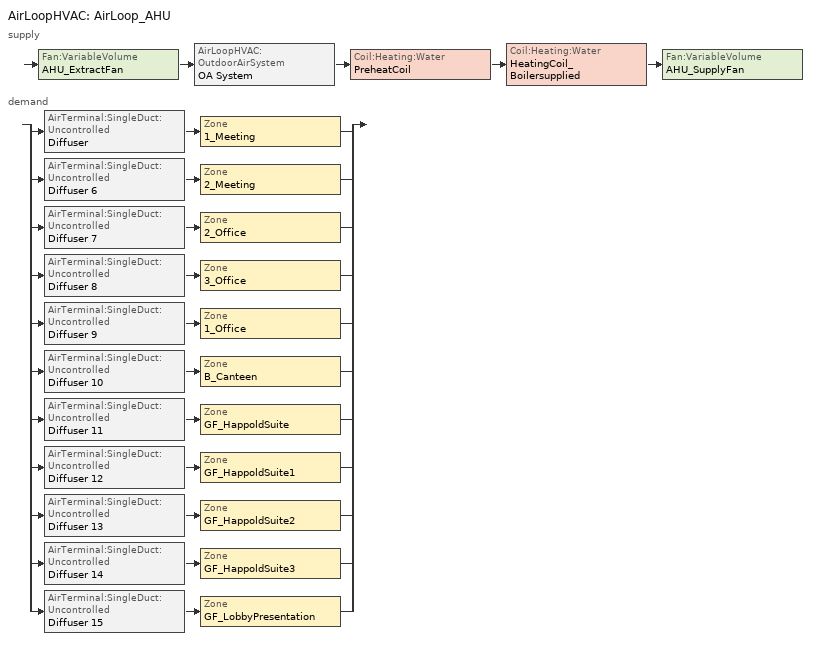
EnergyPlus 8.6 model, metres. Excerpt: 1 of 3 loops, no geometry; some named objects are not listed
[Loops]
AirLoopHVAC 'AirLoop_AHU'
 supply: Fan:VariableVolume 'AHU_ExtractFan' > AirLoopHVAC:OutdoorAirSystem 'OA System' > Coil:Heating:Water 'PreheatCoil' > Coil:Heating:Water 'HeatingCoil_Boilersupplied' > Fan:VariableVolume 'AHU_SupplyFan'
 demand: split
  | AirTerminal:SingleDuct:Uncontrolled 'Diffuser' > Zone '1_Meeting'
  | AirTerminal:SingleDuct:Uncontrolled 'Diffuser 6' > Zone '2_Meeting'
  | AirTerminal:SingleDuct:Uncontrolled 'Diffuser 7' > Zone '2_Office'
  | AirTerminal:SingleDuct:Uncontrolled 'Diffuser 8' > Zone '3_Office'
  | AirTerminal:SingleDuct:Uncontrolled 'Diffuser 9' > Zone '1_Office'
  | AirTerminal:SingleDuct:Uncontrolled 'Diffuser 10' > Zone 'B_Canteen'
  | AirTerminal:SingleDuct:Uncontrolled 'Diffuser 11' > Zone 'GF_HappoldSuite'
  | AirTerminal:SingleDuct:Uncontrolled 'Diffuser 12' > Zone 'GF_HappoldSuite1'
  | AirTerminal:SingleDuct:Uncontrolled 'Diffuser 13' > Zone 'GF_HappoldSuite2'
  | AirTerminal:SingleDuct:Uncontrolled 'Diffuser 14' > Zone 'GF_HappoldSuite3'
  | AirTerminal:SingleDuct:Uncontrolled 'Diffuser 15' > Zone 'GF_LobbyPresentation'
[ZoneControl:Thermostat] Control Object Type 1=ThermostatSetpoint:DualSetpoint
Name | Zone or ZoneList | Control Type Schedule | Control Name 1
1_Meeting Thermostat | 1_Meeting | 1_Meeting Thermostat Schedule | Thermostat Setpoint Dual Setpoint 3
1_Office Thermostat | 1_Office | 1_Office Thermostat Schedule | Thermostat Setpoint Dual Setpoint 2
2_Meeting Thermostat | 2_Meeting | 2_Meeting Thermostat Schedule | Thermostat Setpoint Dual Setpoint 7
2_Office Thermostat | 2_Office | 2_Office Thermostat Schedule | Thermostat Setpoint Dual Setpoint 8
3_Office Thermostat | 3_Office | 3_Office Thermostat Schedule | Thermostat Setpoint Dual Setpoint 11
B_Canteen Thermostat | B_Canteen | B_Canteen Thermostat Schedule | Thermostat Setpoint Dual Setpoint 14
GF_HappoldSuite Thermostat | GF_HappoldSuite | GF_HappoldSuite Thermostat Schedule | Thermostat Setpoint Dual Setpoint 26
GF_HappoldSuite1 Thermostat | GF_HappoldSuite1 | GF_HappoldSuite1 Thermostat Schedule | Thermostat Setpoint Dual Setpoint 27
GF_HappoldSuite2 Thermostat | GF_HappoldSuite2 | GF_HappoldSuite2 Thermostat Schedule | Thermostat Setpoint Dual Setpoint 28
GF_HappoldSuite3 Thermostat | GF_HappoldSuite3 | GF_HappoldSuite3 Thermostat Schedule | Thermostat Setpoint Dual Setpoint 29
GF_LobbyPresentation Thermostat | GF_LobbyPresentation | GF_LobbyPresentation Thermostat Schedule | Thermostat Setpoint Dual Setpoint 30
[ThermostatSetpoint:DualSetpoint]
Name | Heating Setpoint Temperature Schedule | Cooling Setpoint Temperature Schedule
Thermostat Setpoint Dual Setpoint 3; Thermostat Setpoint Dual Setpoint 2; Thermostat Setpoint Dual Setpoint 7; Thermostat Setpoint Dual Setpoint 11; Thermostat Setpoint Dual Setpoint 26; Thermostat Setpoint Dual Setpoint 27; Thermostat Setpoint Dual Setpoint 28; Thermostat Setpoint Dual Setpoint 29; Thermostat Setpoint Dual Setpoint 30 | Office_Heating | Office_Cooling
Thermostat Setpoint Dual Setpoint 8 | Office_Heating | Toilets_Cooling
Thermostat Setpoint Dual Setpoint 14 | Canteen_Heating | Canteen_Cooling
[Zone equipment]
1_Meeting: Diffuser, Rads20
1_Office: Diffuser 9, Rads19, VRF Zone Terminal 7, VRF Zone Terminal 8, VRF Zone Terminal 6, VRF Zone Terminal 5, VRF Zone Terminal 9
2_Meeting: Diffuser 6, Rads18
2_Office: Diffuser 7, Rads17
3_Office: Diffuser 8, Rads16, VRF Zone Terminal, VRF Zone Terminal 13, VRF Zone Terminal 14, VRF Zone Terminal 15, VRF Zone Terminal 16, VRF Zone Terminal 17, VRF Zone Terminal 18
B_Canteen: Diffuser 10, Rads111
GF_HappoldSuite: Diffuser 11, Rads9, VRF Zone Terminal 4
GF_HappoldSuite1: Diffuser 12, Rads10, VRF Zone Terminal 10
GF_HappoldSuite2: Diffuser 13, Rads11, VRF Zone Terminal 11
GF_HappoldSuite3: Diffuser 14, Rads12, VRF Zone Terminal 12
GF_LobbyPresentation: Diffuser 15, Rads13
[Sizing:Zone] Zone Cooling Design Supply Air Temperature Input Method=SupplyAirTemperature; Zone Cooling Design Supply Air Temperature {C}=14; Zone Cooling Design Supply Air Temperature Difference {deltaC}=11.11; Zone Heating Design Supply Air Temperature Input Method=SupplyAirTemperature; Zone Heating Design Supply Air Temperature {C}=40; Zone Heating Design Supply Air Temperature Difference {deltaC}=11.11; Zone Cooling Design Supply Air Humidity Ratio {kgWater/kgDryAir}=0.0085; Zone Heating Design Supply Air Humidity Ratio {kgWater/kgDryAir}=0.008; Cooling Design Air Flow Method=DesignDay; Cooling Design Air Flow Rate {m3/s}=0; Cooling Minimum Air Flow {m3/s}=0; Cooling Minimum Air Flow Fraction=0; Heating Design Air Flow Method=DesignDay; Heating Design Air Flow Rate {m3/s}=0; Heating Maximum Air Flow per Zone Floor Area {m3/s-m2}=0.002032; Heating Maximum Air Flow {m3/s}=0.141576; Heating Maximum Air Flow Fraction=0.3; Account for Dedicated Outdoor Air System=No
Name | Design Specification Outdoor Air Object | Cooling Minimum Air Flow per Zone Floor Area {m3/s-m2} | Design Specification Zone Air Distribution Object
1_Meeting | Meeting_DesignOutdoorAir | 0 | 1_Meeting Design Spec Zone Air Dist
1_Office | Office_DesignOutdoorAir | 0.000762 | 1_Office Design Spec Zone Air Dist
2_Meeting | Meeting_DesignOutdoorAir | 0.000762 | 2_Meeting Design Spec Zone Air Dist
2_Office | Office_DesignOutdoorAir | 0.000762 | 2_Office Design Spec Zone Air Dist
3_Office | Office_DesignOutdoorAir | 0.000762 | 3_Office Design Spec Zone Air Dist
B_Canteen | Design Specification Outdoor Air 1 | 0.000762 | B_Canteen Design Spec Zone Air Dist
GF_HappoldSuite | Meeting_DesignOutdoorAir | 0.000762 | GF_HappoldSuite Design Spec Zone Air Dist
GF_HappoldSuite1 | Meeting_DesignOutdoorAir | 0.000762 | GF_HappoldSuite1 Design Spec Zone Air Dist
GF_HappoldSuite2 | Meeting_DesignOutdoorAir | 0.000762 | GF_HappoldSuite2 Design Spec Zone Air Dist
GF_HappoldSuite3 | Meeting_DesignOutdoorAir | 0.000762 | GF_HappoldSuite3 Design Spec Zone Air Dist
GF_LobbyPresentation | Reception_DesignOutdoorAir | 0.000762 | GF_LobbyPresentation Design Spec Zone Air Dist
[DesignSpecification:ZoneAirDistribution] Zone Air Distribution Effectiveness in Cooling Mode=1; Zone Air Distribution Effectiveness in Heating Mode=1
1_Meeting Design Spec Zone Air Dist; 1_Office Design Spec Zone Air Dist; 2_Meeting Design Spec Zone Air Dist; 2_Office Design Spec Zone Air Dist; 3_Office Design Spec Zone Air Dist; B_Canteen Design Spec Zone Air Dist; GF_HappoldSuite Design Spec Zone Air Dist; GF_HappoldSuite1 Design Spec Zone Air Dist; GF_HappoldSuite2 Design Spec Zone Air Dist; GF_HappoldSuite3 Design Spec Zone Air Dist; GF_LobbyPresentation Design Spec Zone Air Dist
[DesignSpecification:OutdoorAir] Outdoor Air Method=Sum; Outdoor Air Flow per Person {m3/s-person}=0; Outdoor Air Flow per Zone Floor Area {m3/s-m2}=0; Outdoor Air Flow per Zone {m3/s}=0.01; Outdoor Air Flow Air Changes per Hour {1/hr}=0
Meeting_DesignOutdoorAir; Office_DesignOutdoorAir; Design Specification Outdoor Air 1; Reception_DesignOutdoorAir
[AirTerminal:SingleDuct:Uncontrolled] Availability Schedule=Always On Discrete 1
Name | Maximum Air Flow Rate {m3/s}
Diffuser; Diffuser 6 | 0.15
Diffuser 9; Diffuser 7; Diffuser 8 | 0.41
Diffuser 10 | 0.462
Diffuser 11; Diffuser 12; Diffuser 13; Diffuser 14 | 0.1
Diffuser 15 | 0.176
[Controller:MechanicalVentilation]
Controller Mechanical Ventilation 1: Availability Schedule=Always On Discrete 1; Demand Controlled Ventilation=No; System Outdoor Air Method=ZoneSum; Zone Name 1=1_Meeting; Design Specification Outdoor Air Object Name 1=Meeting_DesignOutdoorAir; Design Specification Zone Air Distribution Object Name 1=1_Meeting Design Spec Zone Air Dist; Zone Name 2=1_Office; Design Specification Outdoor Air Object Name 2=Office_DesignOutdoorAir; Design Specification Zone Air Distribution Object Name 2=1_Office Design Spec Zone Air Dist; Zone Name 3=2_Meeting; Design Specification Outdoor Air Object Name 3=Meeting_DesignOutdoorAir; Design Specification Zone Air Distribution Object Name 3=2_Meeting Design Spec Zone Air Dist; Zone Name 4=2_Office; Design Specification Outdoor Air Object Name 4=Office_DesignOutdoorAir; Design Specification Zone Air Distribution Object Name 4=2_Office Design Spec Zone Air Dist; Zone Name 5=3_Office; Design Specification Outdoor Air Object Name 5=Office_DesignOutdoorAir; Design Specification Zone Air Distribution Object Name 5=3_Office Design Spec Zone Air Dist; Zone Name 6=B_Canteen; Design Specification Outdoor Air Object Name 6=Design Specification Outdoor Air 1; Design Specification Zone Air Distribution Object Name 6=B_Canteen Design Spec Zone Air Dist; Zone Name 7=GF_HappoldSuite; Design Specification Outdoor Air Object Name 7=Meeting_DesignOutdoorAir; Design Specification Zone Air Distribution Object Name 7=GF_HappoldSuite Design Spec Zone Air Dist; Zone Name 8=GF_HappoldSuite1; Design Specification Outdoor Air Object Name 8=Meeting_DesignOutdoorAir; Design Specification Zone Air Distribution Object Name 8=GF_HappoldSuite1 Design Spec Zone Air Dist; Zone Name 9=GF_HappoldSuite2; Design Specification Outdoor Air Object Name 9=Meeting_DesignOutdoorAir; Design Specification Zone Air Distribution Object Name 9=GF_HappoldSuite2 Design Spec Zone Air Dist; Zone Name 10=GF_HappoldSuite3; Design Specification Outdoor Air Object Name 10=Meeting_DesignOutdoorAir; Design Specification Zone Air Distribution Object Name 10=GF_HappoldSuite3 Design Spec Zone Air Dist; Zone Name 11=GF_LobbyPresentation; Design Specification Outdoor Air Object Name 11=Reception_DesignOutdoorAir; Design Specification Zone Air Distribution Object Name 11=GF_LobbyPresentation Design Spec Zone Air Dist
[ZoneHVAC:TerminalUnit:VariableRefrigerantFlow] Terminal Unit Availability Schedule=Always On Discrete; Cooling Supply Air Flow Rate {m3/s}=Autosize; No Cooling Supply Air Flow Rate {m3/s}=Autosize; Heating Supply Air Flow Rate {m3/s}=Autosize; Cooling Outdoor Air Flow Rate {m3/s}=0; Heating Outdoor Air Flow Rate {m3/s}=0; Supply Air Fan Placement=DrawThrough; Zone Terminal Unit On Parasitic Electric Energy Use {W}=30; Zone Terminal Unit Off Parasitic Electric Energy Use {W}=20; Rated Total Heating Capacity Sizing Ratio {W/W}=1
Name | No Heating Supply Air Flow Rate {m3/s} | No Load Outdoor Air Flow Rate {m3/s} | Supply Air Fan Operating Mode Schedule | Supply Air Fan Object | Outside Air Mixer Object | Cooling Coil Object | Heating Coil Object
VRF Zone Terminal 7 | Autosize | 0 | Off_Continuously | VRF Zone Terminal Fan 7 | VRF Zone Terminal 7 OA Mixer | VRF Zone Terminal Cooling Coil 7 | VRF Zone Terminal Heating Coil 7
VRF Zone Terminal 8 | Autosize | 0 | Off_Continuously | VRF Zone Terminal Fan 8 | VRF Zone Terminal 8 OA Mixer | VRF Zone Terminal Cooling Coil 8 | VRF Zone Terminal Heating Coil 8
VRF Zone Terminal 6 | Autosize | 0 | Off_Continuously | VRF Zone Terminal Fan 6 | VRF Zone Terminal 6 OA Mixer | VRF Zone Terminal Cooling Coil 6 | VRF Zone Terminal Heating Coil 6
VRF Zone Terminal 5 | Autosize | 0 | Off_Continuously | VRF Zone Terminal Fan 5 | VRF Zone Terminal 5 OA Mixer | VRF Zone Terminal Cooling Coil 5 | VRF Zone Terminal Heating Coil 5
VRF Zone Terminal 9 | Autosize | 0 | Off_Continuously | VRF Zone Terminal Fan 9 | VRF Zone Terminal 9 OA Mixer | VRF Zone Terminal Cooling Coil 9 | VRF Zone Terminal Heating Coil 9
VRF Zone Terminal | Autosize | 0 | Off_Continuously | VRF Zone Terminal Fan | VRF Zone Terminal OA Mixer | VRF Zone Terminal Cooling Coil | VRF Zone Terminal Heating Coil
VRF Zone Terminal 13 | Autosize | 0 | Off_Continuously | VRF Zone Terminal Fan 13 | VRF Zone Terminal 13 OA Mixer | VRF Zone Terminal Cooling Coil 13 | VRF Zone Terminal Heating Coil 13
VRF Zone Terminal 14 | Autosize | 0 | Off_Continuously | VRF Zone Terminal Fan 14 | VRF Zone Terminal 14 OA Mixer | VRF Zone Terminal Cooling Coil 14 | VRF Zone Terminal Heating Coil 14
VRF Zone Terminal 15 | Autosize | 0 | Off_Continuously | VRF Zone Terminal Fan 15 | VRF Zone Terminal 15 OA Mixer | VRF Zone Terminal Cooling Coil 15 | VRF Zone Terminal Heating Coil 15
VRF Zone Terminal 16 | Autosize | 0 | Off_Continuously | VRF Zone Terminal Fan 16 | VRF Zone Terminal 16 OA Mixer | VRF Zone Terminal Cooling Coil 16 | VRF Zone Terminal Heating Coil 16
VRF Zone Terminal 17 | Autosize | 0 | Off_Continuously | VRF Zone Terminal Fan 17 | VRF Zone Terminal 17 OA Mixer | VRF Zone Terminal Cooling Coil 17 | VRF Zone Terminal Heating Coil 17
VRF Zone Terminal 18 | Autosize | 0 | Always On Discrete 76 | VRF Zone Terminal Fan 18 | VRF Zone Terminal 18 OA Mixer | VRF Zone Terminal Cooling Coil 18 | VRF Zone Terminal Heating Coil 18
VRF Zone Terminal 4 | Autosize | 0 | Off_Continuously | VRF Zone Terminal Fan 4 | VRF Zone Terminal 4 OA Mixer | VRF Zone Terminal Cooling Coil 4 | VRF Zone Terminal Heating Coil 4
VRF Zone Terminal 10 | Autosize | 0 | Off_Continuously | VRF Zone Terminal Fan 10 | VRF Zone Terminal 10 OA Mixer | VRF Zone Terminal Cooling Coil 10 | VRF Zone Terminal Heating Coil 10
VRF Zone Terminal 11 | 0 | Autosize | Off_Continuously | VRF Zone Terminal Fan 11 | VRF Zone Terminal 11 OA Mixer | VRF Zone Terminal Cooling Coil 11 | VRF Zone Terminal Heating Coil 11
VRF Zone Terminal 12 | 0 | Autosize | Off_Continuously | VRF Zone Terminal Fan 12 | VRF Zone Terminal 12 OA Mixer | VRF Zone Terminal Cooling Coil 12 | VRF Zone Terminal Heating Coil 12
[Fan:OnOff] Fan Total Efficiency=0.6; Pressure Rise {Pa}=300; Maximum Flow Rate {m3/s}=Autosize; Motor Efficiency=0.8; Motor In Airstream Fraction=1
Name | Availability Schedule | Fan Power Ratio Function of Speed Ratio Curve | Fan Efficiency Ratio Function of Speed Ratio Curve
VRF Zone Terminal Fan 7 | Always On Discrete 69 | Fan On Off Power Curve 14 | Fan On Off Efficiency Curve 13
VRF Zone Terminal Fan 8 | Always On Discrete 69 | Fan On Off Power Curve 15 | Fan On Off Efficiency Curve 14
VRF Zone Terminal Fan 6 | Always On Discrete 69 | Fan On Off Power Curve 13 | Fan On Off Efficiency Curve 12
VRF Zone Terminal Fan 5 | Always On Discrete 65 | Fan On Off Power Curve 12 | Fan On Off Efficiency Curve 11
VRF Zone Terminal Fan 9 | Always On Discrete 69 | Fan On Off Power Curve 16 | Fan On Off Efficiency Curve 15
VRF Zone Terminal Fan | Always On Discrete 73 | Fan On Off Power Curve 2 | Fan On Off Efficiency Curve 6
VRF Zone Terminal Fan 13 | Always On Discrete 77 | Fan On Off Power Curve 20 | Fan On Off Efficiency Curve 19
VRF Zone Terminal Fan 14 | Always On Discrete 77 | Fan On Off Power Curve 21 | Fan On Off Efficiency Curve 20
VRF Zone Terminal Fan 15 | Always On Discrete 77 | Fan On Off Power Curve 22 | Fan On Off Efficiency Curve 21
VRF Zone Terminal Fan 16 | Always On Discrete 77 | Fan On Off Power Curve 23 | Fan On Off Efficiency Curve 22
VRF Zone Terminal Fan 17 | Always On Discrete 77 | Fan On Off Power Curve 24 | Fan On Off Efficiency Curve 23
VRF Zone Terminal Fan 18 | Always On Discrete 77 | Fan On Off Power Curve 25 | Fan On Off Efficiency Curve 24
VRF Zone Terminal Fan 4 | Always On Discrete 61 | Fan On Off Power Curve 11 | Fan On Off Efficiency Curve 10
VRF Zone Terminal Fan 10 | Always On Discrete 61 | Fan On Off Power Curve 17 | Fan On Off Efficiency Curve 16
VRF Zone Terminal Fan 11 | Always On Discrete 61 | Fan On Off Power Curve 18 | Fan On Off Efficiency Curve 17
VRF Zone Terminal Fan 12 | Always On Discrete 61 | Fan On Off Power Curve 19 | Fan On Off Efficiency Curve 18
[Coil:Cooling:DX:VariableRefrigerantFlow] Gross Rated Total Cooling Capacity {W}=Autosize; Gross Rated Sensible Heat Ratio=Autosize; Rated Air Flow Rate {m3/s}=Autosize
Name | Availability Schedule | Cooling Capacity Ratio Modifier Function of Temperature Curve | Cooling Capacity Modifier Curve Function of Flow Fraction
VRF Zone Terminal Cooling Coil 7 | Always On Discrete 70 | VRFTUCoolCapFT 7 | VRFACCoolCapFFF 7
VRF Zone Terminal Cooling Coil 8 | Always On Discrete 70 | VRFTUCoolCapFT 8 | VRFACCoolCapFFF 8
VRF Zone Terminal Cooling Coil 6 | Always On Discrete 70 | VRFTUCoolCapFT 6 | VRFACCoolCapFFF 6
VRF Zone Terminal Cooling Coil 5 | Always On Discrete 66 | VRFTUCoolCapFT 5 | VRFACCoolCapFFF 5
VRF Zone Terminal Cooling Coil 9 | Always On Discrete 70 | VRFTUCoolCapFT 9 | VRFACCoolCapFFF 9
VRF Zone Terminal Cooling Coil | Always On Discrete 74 | VRFTUCoolCapFT | VRFACCoolCapFFF
VRF Zone Terminal Cooling Coil 13 | Always On Discrete 78 | VRFTUCoolCapFT 13 | VRFACCoolCapFFF 13
VRF Zone Terminal Cooling Coil 14 | Always On Discrete 78 | VRFTUCoolCapFT 14 | VRFACCoolCapFFF 14
VRF Zone Terminal Cooling Coil 15 | Always On Discrete 78 | VRFTUCoolCapFT 15 | VRFACCoolCapFFF 15
VRF Zone Terminal Cooling Coil 16 | Always On Discrete 78 | VRFTUCoolCapFT 16 | VRFACCoolCapFFF 16
VRF Zone Terminal Cooling Coil 17 | Always On Discrete 78 | VRFTUCoolCapFT 17 | VRFACCoolCapFFF 17
VRF Zone Terminal Cooling Coil 18 | Always On Discrete 78 | VRFTUCoolCapFT 18 | VRFACCoolCapFFF 18
VRF Zone Terminal Cooling Coil 4 | Always On Discrete 62 | VRFTUCoolCapFT 4 | VRFACCoolCapFFF 4
VRF Zone Terminal Cooling Coil 10 | Always On Discrete 62 | VRFTUCoolCapFT 10 | VRFACCoolCapFFF 10
VRF Zone Terminal Cooling Coil 11 | Always On Discrete 62 | VRFTUCoolCapFT 11 | VRFACCoolCapFFF 11
VRF Zone Terminal Cooling Coil 12 | Always On Discrete 62 | VRFTUCoolCapFT 12 | VRFACCoolCapFFF 12
[Coil:Heating:DX:VariableRefrigerantFlow] Gross Rated Heating Capacity {W}=Autosize; Rated Air Flow Rate {m3/s}=Autosize
Name | Availability Schedule | Heating Capacity Ratio Modifier Function of Temperature Curve | Heating Capacity Modifier Function of Flow Fraction Curve
VRF Zone Terminal Heating Coil 7 | Off_Continuously | Coil Heating DX Variable Refrigerant Flow 1 VRFTUHeatCAPFT 7 | Coil Heating DX Variable Refrigerant Flow 1 VRFACCoolCapFFF 7
VRF Zone Terminal Heating Coil 8 | Always On Discrete 71 | Coil Heating DX Variable Refrigerant Flow 1 VRFTUHeatCAPFT 8 | Coil Heating DX Variable Refrigerant Flow 1 VRFACCoolCapFFF 8
VRF Zone Terminal Heating Coil 6 | Off_Continuously | Coil Heating DX Variable Refrigerant Flow 1 VRFTUHeatCAPFT 6 | Coil Heating DX Variable Refrigerant Flow 1 VRFACCoolCapFFF 6
VRF Zone Terminal Heating Coil 5 | Off_Continuously | Coil Heating DX Variable Refrigerant Flow 1 VRFTUHeatCAPFT 5 | Coil Heating DX Variable Refrigerant Flow 1 VRFACCoolCapFFF 5
VRF Zone Terminal Heating Coil 9 | Off_Continuously | Coil Heating DX Variable Refrigerant Flow 1 VRFTUHeatCAPFT 9 | Coil Heating DX Variable Refrigerant Flow 1 VRFACCoolCapFFF 9
VRF Zone Terminal Heating Coil | Off_Continuously | Coil Heating DX Variable Refrigerant Flow 1 VRFTUHeatCAPFT | Coil Heating DX Variable Refrigerant Flow 1 VRFACCoolCapFFF
VRF Zone Terminal Heating Coil 13 | Off_Continuously | Coil Heating DX Variable Refrigerant Flow 1 VRFTUHeatCAPFT 13 | Coil Heating DX Variable Refrigerant Flow 1 VRFACCoolCapFFF 13
VRF Zone Terminal Heating Coil 14 | Off_Continuously | Coil Heating DX Variable Refrigerant Flow 1 VRFTUHeatCAPFT 14 | Coil Heating DX Variable Refrigerant Flow 1 VRFACCoolCapFFF 14
VRF Zone Terminal Heating Coil 15 | Off_Continuously | Coil Heating DX Variable Refrigerant Flow 1 VRFTUHeatCAPFT 15 | Coil Heating DX Variable Refrigerant Flow 1 VRFACCoolCapFFF 15
VRF Zone Terminal Heating Coil 16 | Always On Discrete 79 | Coil Heating DX Variable Refrigerant Flow 1 VRFTUHeatCAPFT 16 | Coil Heating DX Variable Refrigerant Flow 1 VRFACCoolCapFFF 16
VRF Zone Terminal Heating Coil 17 | Off_Continuously | Coil Heating DX Variable Refrigerant Flow 1 VRFTUHeatCAPFT 17 | Coil Heating DX Variable Refrigerant Flow 1 VRFACCoolCapFFF 17
VRF Zone Terminal Heating Coil 18 | Off_Continuously | Coil Heating DX Variable Refrigerant Flow 1 VRFTUHeatCAPFT 18 | Coil Heating DX Variable Refrigerant Flow 1 VRFACCoolCapFFF 18
VRF Zone Terminal Heating Coil 4 | Off_Continuously | Coil Heating DX Variable Refrigerant Flow 1 VRFTUHeatCAPFT 4 | Coil Heating DX Variable Refrigerant Flow 1 VRFACCoolCapFFF 4
VRF Zone Terminal Heating Coil 10 | Off_Continuously | Coil Heating DX Variable Refrigerant Flow 1 VRFTUHeatCAPFT 10 | Coil Heating DX Variable Refrigerant Flow 1 VRFACCoolCapFFF 10
VRF Zone Terminal Heating Coil 11 | Off_Continuously | Coil Heating DX Variable Refrigerant Flow 1 VRFTUHeatCAPFT 11 | Coil Heating DX Variable Refrigerant Flow 1 VRFACCoolCapFFF 11
VRF Zone Terminal Heating Coil 12 | Off_Continuously | Coil Heating DX Variable Refrigerant Flow 1 VRFTUHeatCAPFT 12 | Coil Heating DX Variable Refrigerant Flow 1 VRFACCoolCapFFF 12
[AirLoopHVAC]
AirLoop_AHU: Design Supply Air Flow Rate {m3/s}=AutoSize
[Sizing:System]
AirLoop_AHU: Type of Load to Size On=Sensible; Design Outdoor Air Flow Rate {m3/s}=Autosize; Central Heating Maximum System Air Flow Ratio=0.3; Preheat Design Temperature {C}=7; Preheat Design Humidity Ratio {kgWater/kgDryAir}=0.008; Precool Design Temperature {C}=12.8; Precool Design Humidity Ratio {kgWater/kgDryAir}=0.008; Central Cooling Design Supply Air Temperature {C}=12.8; Central Heating Design Supply Air Temperature {C}=16.7; Type of Zone Sum to Use=NonCoincident; 100% Outdoor Air in Cooling=Yes; 100% Outdoor Air in Heating=Yes; Central Cooling Design Supply Air Humidity Ratio {kgWater/kgDryAir}=0.0085; Central Heating Design Supply Air Humidity Ratio {kgWater/kgDryAir}=0.008; Cooling Supply Air Flow Rate Method=DesignDay; Cooling Supply Air Flow Rate {m3/s}=0; Cooling Supply Air Flow Rate Per Floor Area {m3/s-m2}=0.00996765; Cooling Fraction of Autosized Cooling Supply Air Flow Rate=1; Cooling Supply Air Flow Rate Per Unit Cooling Capacity {m3/s-W}=3.94755e-05; Heating Supply Air Flow Rate Method=DesignDay; Heating Supply Air Flow Rate {m3/s}=0; Heating Supply Air Flow Rate Per Floor Area {m3/s-m2}=0.00996765; Heating Fraction of Autosized Heating Supply Air Flow Rate=1; Heating Fraction of Autosized Cooling Supply Air Flow Rate=1; Heating Supply Air Flow Rate Per Unit Heating Capacity {m3/s-W}=3.15882e-05; System Outdoor Air Method=ZoneSum; Zone Maximum Outdoor Air Fraction=1; Cooling Design Capacity Method=CoolingDesignCapacity; Cooling Design Capacity {W}=Autosize; Cooling Design Capacity Per Floor Area {W/m2}=234.7; Fraction of Autosized Cooling Design Capacity=1; Heating Design Capacity Method=HeatingDesignCapacity; Heating Design Capacity {W}=Autosize; Heating Design Capacity Per Floor Area {W/m2}=157; Fraction of Autosized Heating Design Capacity=1; Central Cooling Capacity Control Method=OnOff
[Controller:WaterCoil] Control Variable=Temperature; Action=Normal; Actuator Variable=Flow; Controller Convergence Tolerance {deltaC}=Autosize; Maximum Actuated Flow {m3/s}=Autosize; Minimum Actuated Flow {m3/s}=0
Controller Water Coil 1; Controller Water Coil 2
[Fan:VariableVolume] Availability Schedule=AHU_SupplyAirSched; Fan Total Efficiency=0.6045; Pressure Rise {Pa}=1017.592; Fan Power Minimum Flow Rate Input Method=FixedFlowRate; Fan Power Minimum Flow Fraction=0; Fan Power Minimum Air Flow Rate {m3/s}=0; Motor Efficiency=0.93; Motor In Airstream Fraction=1; Fan Power Coefficient 1=0.0407599; Fan Power Coefficient 2=0.088045; Fan Power Coefficient 3=-0.0729261; Fan Power Coefficient 4=0.94374; Fan Power Coefficient 5=0
Name | Maximum Flow Rate {m3/s}
AHU_ExtractFan | AutoSize
AHU_SupplyFan | 3.174
[SetpointManager:MixedAir] Control Variable=Temperature
Node 162 OS Default SPM; Node 6 OS Default SPM; Node 101 OS Default SPM; Node 71 OS Default SPM
[Controller:OutdoorAir]
Outdoor Air Controller: Minimum Outdoor Air Flow Rate {m3/s}=Autosize; Maximum Outdoor Air Flow Rate {m3/s}=Autosize; Economizer Control Type=NoEconomizer; Economizer Control Action Type=ModulateFlow; Economizer Maximum Limit Dry-Bulb Temperature {C}=28; Economizer Maximum Limit Enthalpy {J/kg}=64000; Economizer Minimum Limit Dry-Bulb Temperature {C}=-100; Lockout Type=NoLockout; Minimum Limit Type=FixedMinimum; Mechanical Ventilation Controller=Controller Mechanical Ventilation 1; High Humidity Control=No; Control High Indoor Humidity Based on Outdoor Humidity Ratio=Yes; Heat Recovery Bypass Control Type=BypassWhenOAFlowGreaterThanMinimum
[Coil:Heating:Water] Availability Schedule=Always On Discrete 1; U-Factor Times Area Value {W/K}=Autosize; Performance Input Method=UFactorTimesAreaAndDesignWaterFlowRate; Rated Inlet Water Temperature {C}=82; Rated Inlet Air Temperature {C}=16.6; Rated Outlet Water Temperature {C}=71; Rated Outlet Air Temperature {C}=32.2; Rated Ratio for Air and Water Convection=0.5
Name | Maximum Water Flow Rate {m3/s} | Rated Capacity {W}
PreheatCoil | 0.001003 | 46080
HeatingCoil_Boilersupplied | 0.001447 | 66480
[SetpointManager:Scheduled]
Scheduled Deck Temp: Control Variable=Temperature; Schedule=AHU_supplytemp
[AirConditioner:VariableRefrigerantFlow] Availability Schedule=AHU_SupplyAirSched; Gross Rated Total Cooling Capacity {W}=Autosize; Gross Rated Cooling COP {W/W}=2.37; Minimum Outdoor Temperature in Cooling Mode {C}=-5; Maximum Outdoor Temperature in Cooling Mode {C}=43; Gross Rated Heating Capacity {W}=Autosize; Rated Heating Capacity Sizing Ratio {W/W}=1; Gross Rated Heating COP {W/W}=2.86; Minimum Outdoor Temperature in Heating Mode {C}=-20; Maximum Outdoor Temperature in Heating Mode {C}=30; Heating Performance Curve Outdoor Temperature Type=WetBulbTemperature; Minimum Heat Pump Part-Load Ratio=0.25; Master Thermostat Priority Control Type=LoadPriority; Heat Pump Waste Heat Recovery=No; Equivalent Piping Length used for Piping Correction Factor in Cooling Mode {m}=30; Vertical Height used for Piping Correction Factor {m}=10; Piping Correction Factor for Height in Cooling Mode Coefficient {1/m}=-0.000386; Equivalent Piping Length used for Piping Correction Factor in Heating Mode {m}=30; Piping Correction Factor for Height in Heating Mode Coefficient {1/m}=0; Crankcase Heater Power per Compressor {W}=15; Number of Compressors=3; Ratio of Compressor Size to Total Compressor Capacity {W/W}=0.33; Maximum Outdoor Dry-Bulb Temperature for Crankcase Heater {C}=7; Defrost Strategy=Resistive; Defrost Control=Timed; Defrost Time Period Fraction=0.058333; Resistive Defrost Heater Capacity {W}=1e-007; Maximum Outdoor Dry-bulb Temperature for Defrost Operation {C}=7; Condenser Type=AirCooled; Water Condenser Volume Flow Rate {m3/s}=Autosize; Evaporative Condenser Effectiveness=0.9; Evaporative Condenser Air Flow Rate {m3/s}=Autosize; Evaporative Condenser Pump Rated Power Consumption {W}=Autosize; Basin Heater Capacity {W/K}=0; Basin Heater Setpoint Temperature {C}=2; Fuel Type=Electricity; Minimum Outdoor Temperature in Heat Recovery Mode {C}=0; Maximum Outdoor Temperature in Heat Recovery Mode {C}=20; Initial Heat Recovery Cooling Capacity Fraction {W/W}=0.5; Heat Recovery Cooling Capacity Time Constant {hr}=0.083; Initial Heat Recovery Cooling Energy Fraction {W/W}=1; Heat Recovery Cooling Energy Time Constant {hr}=0; Initial Heat Recovery Heating Capacity Fraction {W/W}=0.5; Heat Recovery Heating Capacity Time Constant {hr}=0.083; Initial Heat Recovery Heating Energy Fraction {W/W}=0.5; Heat Recovery Heating Energy Time Constant {hr}=0
Name | Heat Pump | Cooling Capacity Ratio Modifier Function of Low Temperature Curve | Cooling Capacity Ratio Boundary Curve | Cooling Capacity Ratio Modifier Function of High Temperature Curve | Cooling Energy Input Ratio Modifier Function of Low Temperature Curve | Cooling Energy Input Ratio Boundary Curve | Cooling Energy Input Ratio Modifier Function of High Temperature Curve | Cooling Energy Input Ratio Modifier Function of Low Part-Load Ratio Curve | Cooling Energy Input Ratio Modifier Function of High Part-Load Ratio Curve | Cooling Combination Ratio Correction Factor Curve | Cooling Part-Load Fraction Correlation Curve | Heating Capacity Ratio Modifier Function of Low Temperature Curve | Heating Capacity Ratio Boundary Curve | Heating Capacity Ratio Modifier Function of High Temperature Curve | Heating Energy Input Ratio Modifier Function of Low Temperature Curve | Heating Energy Input Ratio Boundary Curve | Heating Energy Input Ratio Modifier Function of High Temperature Curve | Heating Energy Input Ratio Modifier Function of Low Part-Load Ratio Curve | Heating Energy Input Ratio Modifier Function of High Part-Load Ratio Curve | Heating Combination Ratio Correction Factor Curve | Heating Part-Load Fraction Correlation Curve | Zone Terminal Unit List | Piping Correction Factor for Length in Cooling Mode Curve | Piping Correction Factor for Length in Heating Mode Curve | Heat Recovery Cooling Capacity Modifier Curve | Heat Recovery Cooling Energy Modifier Curve | Heat Recovery Heating Capacity Modifier Curve | Heat Recovery Heating Energy Modifier Curve
 | 1_VRF_Office | VRF System VRFCoolCapFT 1 | VRF System VRFCoolCapFTBoundary 1 | VRF System VRFCoolCapFTHi 1 | VRF System VRFCoolEIRFT 1 | VRF System VRFCoolEIRFTBoundary 1 | VRF System VRFCoolEIRFTHi 1 | VRF System CoolingEIRLowPLR 1 | VRF System CoolingEIRHiPLR 1 | VRF System CoolingCombRatio 1 | VRF System VRFCPLFFPLR 2 | VRF System VRFHeatCapFT 1 | VRF System VRFHeatCapFTBoundary 1 | VRF System VRFHeatCapFTHi 1 | VRF System VRFHeatEIRFT 1 | VRF System VRFHeatEIRFTBoundary 1 | VRF System VRFHeatEIRFTHi 1 | VRF System HeatingEIRLowPLR 1 | VRF System HeatingEIRHiPLR 1 | VRF System HeatingCombRatio 1 | VRF System VRFCPLFFPLR 3 | 1_VRF_Office Terminal List | VRF System CoolingLengthCorrectionFactor 1 | VRF System HeatingLengthCorrectionFactor 1 | VRF System Heat Recovery Cooling Cap Modifier 1 | VRF System Heat Recovery Cooling Energy Modifier 1 | VRF System Heat Recovery Heating Cap Modifier 1 | VRF System Heat Recovery Heating Energy Modifier 1
 | 3_VRF_Office | VRF System VRFCoolCapFT 2 | VRF System VRFCoolCapFTBoundary 2 | VRF System VRFCoolCapFTHi 2 | VRF System VRFCoolEIRFT 2 | VRF System VRFCoolEIRFTBoundary 2 | VRF System VRFCoolEIRFTHi 2 | VRF System CoolingEIRLowPLR 2 | VRF System CoolingEIRHiPLR 2 | VRF System CoolingCombRatio 2 | VRF System VRFCPLFFPLR 4 | VRF System VRFHeatCapFT 2 | VRF System VRFHeatCapFTBoundary 2 | VRF System VRFHeatCapFTHi 2 | VRF System VRFHeatEIRFT 2 | VRF System VRFHeatEIRFTBoundary 2 | VRF System VRFHeatEIRFTHi 2 | VRF System HeatingEIRLowPLR 2 | VRF System HeatingEIRHiPLR 2 | VRF System HeatingCombRatio 2 | VRF System VRFCPLFFPLR 5 | 3_VRF_Office Terminal List | VRF System CoolingLengthCorrectionFactor 2 | VRF System HeatingLengthCorrectionFactor 2 | VRF System Heat Recovery Cooling Cap Modifier 2 | VRF System Heat Recovery Cooling Energy Modifier 2 | VRF System Heat Recovery Heating Cap Modifier 2 | VRF System Heat Recovery Heating Energy Modifier 2
 | GF_VRF_Suites | VRF System VRFCoolCapFT | VRF System VRFCoolCapFTBoundary | VRF System VRFCoolCapFTHi | VRF System VRFCoolEIRFT | VRF System VRFCoolEIRFTBoundary | VRF System VRFCoolEIRFTHi | VRF System CoolingEIRLowPLR | VRF System CoolingEIRHiPLR | VRF System CoolingCombRatio | VRF System VRFCPLFFPLR | VRF System VRFHeatCapFT | VRF System VRFHeatCapFTBoundary | VRF System VRFHeatCapFTHi | VRF System VRFHeatEIRFT | VRF System VRFHeatEIRFTBoundary | VRF System VRFHeatEIRFTHi | VRF System HeatingEIRLowPLR | VRF System HeatingEIRHiPLR | VRF System HeatingCombRatio | VRF System VRFCPLFFPLR 1 | GF_VRF_Suites Terminal List | VRF System CoolingLengthCorrectionFactor | VRF System HeatingLengthCorrectionFactor | VRF System Heat Recovery Cooling Cap Modifier | VRF System Heat Recovery Cooling Energy Modifier | VRF System Heat Recovery Heating Cap Modifier | VRF System Heat Recovery Heating Energy Modifier
[ZoneTerminalUnitList]
Name | Zone Terminal Unit Name 1 | Zone Terminal Unit Name 2 | Zone Terminal Unit Name 3 | Zone Terminal Unit Name 4 | Zone Terminal Unit Name 5 | Zone Terminal Unit Name 6 | Zone Terminal Unit Name 7
1_VRF_Office Terminal List | VRF Zone Terminal 5 | VRF Zone Terminal 6 | VRF Zone Terminal 7 | VRF Zone Terminal 8 | VRF Zone Terminal 9
3_VRF_Office Terminal List | VRF Zone Terminal | VRF Zone Terminal 13 | VRF Zone Terminal 14 | VRF Zone Terminal 15 | VRF Zone Terminal 16 | VRF Zone Terminal 17 | VRF Zone Terminal 18
GF_VRF_Suites Terminal List | VRF Zone Terminal 4 | VRF Zone Terminal 10 | VRF Zone Terminal 11 | VRF Zone Terminal 12
[Schedule:Day:Interval]
Schedule Day 144: No, 05:00, 12, 19:00, 22, 24:00, 12
Schedule Day 152: No, 05:00, 100, 19:00, 24, 24:00, 100
Schedule Day 32: No, 24:00, 0
Schedule Day 158; Schedule Day 168: No, 05:00, 100, 19:00, 25, 24:00, 100
Schedule Day 188: No, 07:00, 0, 19:00, 1, 24:00, 0
Schedule Day 148: No, 09:00, 12, 16:00, 23, 24:00, 12
Deck Temperature Default: No, 24:00, 19
Deck Temperature Summer Design Day; Deck Temperature Winter Design Day: No, 24:00, 12.8
[Schedule:Week:Daily]
Schedule:Week:Daily {c86ed5ad-3f2b-4f50-8ee5-7327ea01fecc}: Schedule Day 144, Schedule Day 144, Schedule Day 144, Schedule Day 144, Schedule Day 144, Schedule Day 144, Schedule Day 144, Schedule Day 144, Schedule Day 144, Schedule Day 144, Schedule Day 144, Schedule Day 144
Schedule:Week:Daily {a0520351-00d6-4d6b-b5bc-b10a0738a5a3}: Schedule Day 152, Schedule Day 152, Schedule Day 152, Schedule Day 152, Schedule Day 152, Schedule Day 152, Schedule Day 152, Schedule Day 152, Schedule Day 152, Schedule Day 152, Schedule Day 152, Schedule Day 152
Schedule:Week:Daily {b62b8323-606f-43d8-9f2c-7b29ca1bc00f}: Schedule Day 32, Schedule Day 32, Schedule Day 32, Schedule Day 32, Schedule Day 32, Schedule Day 32, Schedule Day 32, Schedule Day 32, Schedule Day 32, Schedule Day 32, Schedule Day 32, Schedule Day 32
Schedule:Week:Daily {96f22cda-fd20-4084-a6e5-1c74f155ca58}: Schedule Day 158, Schedule Day 158, Schedule Day 158, Schedule Day 158, Schedule Day 158, Schedule Day 158, Schedule Day 158, Schedule Day 158, Schedule Day 158, Schedule Day 158, Schedule Day 158, Schedule Day 158
Schedule:Week:Daily {931e8c10-5023-4caa-a942-be9db2bbe795}: Schedule Day 188, Schedule Day 188, Schedule Day 188, Schedule Day 188, Schedule Day 188, Schedule Day 188, Schedule Day 188, Schedule Day 188, Schedule Day 188, Schedule Day 188, Schedule Day 188, Schedule Day 188
Schedule:Week:Daily {1a93c5de-b4c1-4ee4-87ca-9755262af064}: Schedule Day 148, Schedule Day 148, Schedule Day 148, Schedule Day 148, Schedule Day 148, Schedule Day 148, Schedule Day 148, Schedule Day 148, Schedule Day 148, Schedule Day 148, Schedule Day 148, Schedule Day 148
Schedule:Week:Daily {568244f6-8afa-450c-8259-bc904dd08873}: Schedule Day 168, Schedule Day 168, Schedule Day 168, Schedule Day 168, Schedule Day 168, Schedule Day 168, Schedule Day 168, Schedule Day 168, Schedule Day 168, Schedule Day 168, Schedule Day 168, Schedule Day 168
Schedule:Week:Daily {7fba0229-f7c0-41fe-b52a-bd681e25cad3}: Deck Temperature Default, Deck Temperature Default, Deck Temperature Default, Deck Temperature Default, Deck Temperature Default, Deck Temperature Default, Deck Temperature Default, Deck Temperature Default, Deck Temperature Summer Design Day, Deck Temperature Winter Design Day, Deck Temperature Default, Deck Temperature Default
[Schedule:Year]
Office_Heating: Schedule:Week:Daily {c86ed5ad-3f2b-4f50-8ee5-7327ea01fecc}, 1, 1, 12, 31
Office_Cooling: Schedule:Week:Daily {a0520351-00d6-4d6b-b5bc-b10a0738a5a3}, 1, 1, 12, 31
Off_Continuously: Schedule:Week:Daily {b62b8323-606f-43d8-9f2c-7b29ca1bc00f}, 1, 1, 12, 31
Toilets_Cooling: Schedule:Week:Daily {96f22cda-fd20-4084-a6e5-1c74f155ca58}, 1, 1, 12, 31
AHU_SupplyAirSched: Schedule:Week:Daily {931e8c10-5023-4caa-a942-be9db2bbe795}, 1, 1, 12, 31
Canteen_Heating: Schedule:Week:Daily {1a93c5de-b4c1-4ee4-87ca-9755262af064}, 1, 1, 12, 31
Canteen_Cooling: Schedule:Week:Daily {568244f6-8afa-450c-8259-bc904dd08873}, 1, 1, 12, 31
AHU_supplytemp: Schedule:Week:Daily {7fba0229-f7c0-41fe-b52a-bd681e25cad3}, 1, 1, 12, 31
[Schedule:Compact]
1_Meeting Thermostat Schedule; 1_Office Thermostat Schedule; 2_Meeting Thermostat Schedule; 2_Office Thermostat Schedule; 3_Office Thermostat Schedule; B_Canteen Thermostat Schedule; GF_HappoldSuite Thermostat Schedule; GF_HappoldSuite1 Thermostat Schedule; GF_HappoldSuite2 Thermostat Schedule; GF_HappoldSuite3 Thermostat Schedule; GF_LobbyPresentation Thermostat Schedule: Through: 12/31, For: AllDays, Until: 24:00, 4
[Schedule:Constant] Hourly Value=1
Always On Discrete 1; Always On Discrete; Always On Discrete 69; Always On Discrete 70; Always On Discrete 71; Always On Discrete 65; Always On Discrete 66; Always On Discrete 73; Always On Discrete 74; Always On Discrete 77; Always On Discrete 78; Always On Discrete 79; Always On Discrete 76; Always On Discrete 61; Always On Discrete 62
[Curve:Exponent] Coefficient1 Constant=1; Coefficient2 Constant=0; Coefficient3 Constant=0; Minimum Value of x {BasedOnField A2}=0; Maximum Value of x {BasedOnField A2}=1
Fan On Off Power Curve 14; Fan On Off Power Curve 15; Fan On Off Power Curve 13; Fan On Off Power Curve 12; Fan On Off Power Curve 16; Fan On Off Power Curve 2; Fan On Off Power Curve 20; Fan On Off Power Curve 21; Fan On Off Power Curve 22; Fan On Off Power Curve 23; Fan On Off Power Curve 24; Fan On Off Power Curve 25; Fan On Off Power Curve 11; Fan On Off Power Curve 17; Fan On Off Power Curve 18; Fan On Off Power Curve 19
[Curve:Cubic]
Name | Coefficient1 Constant | Coefficient2 x | Coefficient3 x**2 | Coefficient4 x**3 | Minimum Value of x {BasedOnField A2} | Maximum Value of x {BasedOnField A2} | Input Unit Type for X | Output Unit Type
Fan On Off Efficiency Curve 13; Fan On Off Efficiency Curve 14; Fan On Off Efficiency Curve 12; Fan On Off Efficiency Curve 11; Fan On Off Efficiency Curve 15; Fan On Off Efficiency Curve 6; Fan On Off Efficiency Curve 19; Fan On Off Efficiency Curve 20; Fan On Off Efficiency Curve 21; Fan On Off Efficiency Curve 22; Fan On Off Efficiency Curve 23; Fan On Off Efficiency Curve 24; Fan On Off Efficiency Curve 10; Fan On Off Efficiency Curve 16; Fan On Off Efficiency Curve 17; Fan On Off Efficiency Curve 18 | 1 | 0 | 0 | 0 | 0 | 1
VRF System VRFCoolCapFTBoundary 1; VRF System VRFCoolCapFTBoundary 2; VRF System VRFCoolCapFTBoundary | 25.73 | -0.0315004 | -0.014166 | 0 | 11 | 30 | Temperature | Temperature
VRF System VRFCoolEIRFTBoundary 1; VRF System VRFCoolEIRFTBoundary 2; VRF System VRFCoolEIRFTBoundary | 25.7347 | -0.0315004 | -0.014166 | 0 | 15 | 24 | Temperature | Temperature
VRF System CoolingEIRLowPLR 1; VRF System CoolingEIRLowPLR 2; VRF System CoolingEIRLowPLR | 0.454123 | -0.172969 | 1.08287 | -0.361848 | 0.5 | 1 | Temperature | Temperature
VRF System CoolingEIRHiPLR 1; VRF System HeatingEIRHiPLR 1; VRF System CoolingEIRHiPLR 2; VRF System HeatingEIRHiPLR 2; VRF System CoolingEIRHiPLR; VRF System HeatingEIRHiPLR | 1 | 0 | 0 | 0 | 1 | 1.5 | Dimensionless | Dimensionless
VRF System CoolingCombRatio 1; VRF System CoolingCombRatio 2; VRF System CoolingCombRatio | 0.576593 | 0.634941 | -0.307609 | 0.0960753 | 1 | 1.5 | Dimensionless | Dimensionless
VRF System VRFCPLFFPLR 2; VRF System VRFCPLFFPLR 3; VRF System VRFCPLFFPLR 4; VRF System VRFCPLFFPLR 5; VRF System VRFCPLFFPLR; VRF System VRFCPLFFPLR 1 | 0.85 | 0.15 | 0 | 0 | 1 | 1 | Dimensionless | Dimensionless
VRF System VRFHeatCapFTBoundary 1; VRF System VRFHeatEIRFTBoundary 1; VRF System VRFHeatCapFTBoundary 2; VRF System VRFHeatEIRFTBoundary 2; VRF System VRFHeatCapFTBoundary; VRF System VRFHeatEIRFTBoundary | 58.577 | -3.0255 | 0.0193 | 0 | 15 | 23.9 | Temperature | Temperature
VRF System HeatingEIRLowPLR 1; VRF System HeatingEIRLowPLR 2; VRF System HeatingEIRLowPLR | 0.392474 | 0.0760164 | 0.698324 | -0.168841 | 0.5 | 1 | Dimensionless | Dimensionless
VRF System HeatingCombRatio 1; VRF System HeatingCombRatio 2; VRF System HeatingCombRatio | 0.76672 | 0.26173 | -0.015911 | -0.0125388 | 1 | 1.5 | Dimensionless | Dimensionless
[Curve:Biquadratic] Output Unit Type=Dimensionless
Name | Coefficient1 Constant | Coefficient2 x | Coefficient3 x**2 | Coefficient4 y | Coefficient5 y**2 | Coefficient6 x*y | Minimum Value of x {BasedOnField A2} | Maximum Value of x {BasedOnField A2} | Minimum Value of y {BasedOnField A3} | Maximum Value of y {BasedOnField A3} | Minimum Curve Output {BasedOnField A4} | Maximum Curve Output {BasedOnField A4} | Input Unit Type for X | Input Unit Type for Y
VRFTUCoolCapFT 7; VRFTUCoolCapFT 8; VRFTUCoolCapFT 6; VRFTUCoolCapFT 5; VRFTUCoolCapFT 9; VRFTUCoolCapFT; VRFTUCoolCapFT 13; VRFTUCoolCapFT 14; VRFTUCoolCapFT 15; VRFTUCoolCapFT 16; VRFTUCoolCapFT 17; VRFTUCoolCapFT 18; VRFTUCoolCapFT 4; VRFTUCoolCapFT 10; VRFTUCoolCapFT 11; VRFTUCoolCapFT 12 | 0.0585884 | 0.0587397 | -0.000210275 | 0.010937 | -0.000121955 | -0.000524662 | 15 | 23.89 | 20 | 43.33 | 0.8083 | 1.2583 | Temperature | Temperature
Coil Heating DX Variable Refrigerant Flow 1 VRFTUHeatCAPFT 7; Coil Heating DX Variable Refrigerant Flow 1 VRFTUHeatCAPFT 8; Coil Heating DX Variable Refrigerant Flow 1 VRFTUHeatCAPFT 6; Coil Heating DX Variable Refrigerant Flow 1 VRFTUHeatCAPFT 5; Coil Heating DX Variable Refrigerant Flow 1 VRFTUHeatCAPFT 9; Coil Heating DX Variable Refrigerant Flow 1 VRFTUHeatCAPFT; Coil Heating DX Variable Refrigerant Flow 1 VRFTUHeatCAPFT 13; Coil Heating DX Variable Refrigerant Flow 1 VRFTUHeatCAPFT 14; Coil Heating DX Variable Refrigerant Flow 1 VRFTUHeatCAPFT 15; Coil Heating DX Variable Refrigerant Flow 1 VRFTUHeatCAPFT 16; Coil Heating DX Variable Refrigerant Flow 1 VRFTUHeatCAPFT 17; Coil Heating DX Variable Refrigerant Flow 1 VRFTUHeatCAPFT 18; Coil Heating DX Variable Refrigerant Flow 1 VRFTUHeatCAPFT 4; Coil Heating DX Variable Refrigerant Flow 1 VRFTUHeatCAPFT 10; Coil Heating DX Variable Refrigerant Flow 1 VRFTUHeatCAPFT 11; Coil Heating DX Variable Refrigerant Flow 1 VRFTUHeatCAPFT 12 | 0.375444 | 0.0668191 | -0.00194171 | 0.0442618 | -0.000400958 | -0.00148198 | 21.11 | 27.22 | -15 | 18.33 | 0.6074 | 1 | Temperature | Temperature
VRF System VRFCoolCapFT 1; VRF System VRFCoolCapFT 2; VRF System VRFCoolCapFT | 0.576883 | 0.017448 | 0.000583269 | -1.76324e-06 | -7.474e-09 | -1.30413e-07 | 15 | 24 | -5 | 23 |  |  | Temperature | Temperature
VRF System VRFCoolCapFTHi 1; VRF System VRFCoolCapFTHi 2; VRF System VRFCoolCapFTHi | 0.686736 | 0.0207631 | 0.0005447 | -0.0016218 | -4.259e-07 | -0.0003392 | 15 | 24 | 16 | 43 |  |  | Temperature | Temperature
VRF System VRFCoolEIRFT 1; VRF System VRFCoolEIRFT 2; VRF System VRFCoolEIRFT | 0.989011 | -0.0234797 | 0.000199711 | 0.00596834 | -1.0289e-07 | -0.00015686 | 15 | 24 | -5 | 23 |  |  | Temperature | Temperature
VRF System VRFCoolEIRFTHi 1; VRF System VRFCoolEIRFTHi 2; VRF System VRFCoolEIRFTHi | -1.43951 | 0.161985 | -0.00349118 | 0.0269443 | 0.000134616 | -0.000671494 | 15 | 23.9 | 16.8 | 43.3 |  |  | Temperature | Temperature
VRF System VRFHeatCapFT 1; VRF System VRFHeatCapFT 2; VRF System VRFHeatCapFT | 1.01209 | -0.00124676 | -0.000127185 | 0.0267564 | -4.986e-07 | -0.000263524 | 21.1 | 27.2 | -20 | 3.33 |  |  | Temperature | Temperature
VRF System VRFHeatCapFTHi 1; VRF System VRFHeatCapFTHi 2; VRF System VRFHeatCapFTHi | 2.58599 | -0.0953227 | 0.000955329 | 0 | 0 | 0 | 21.1 | 27.2 | -9.44 | 15 |  |  | Temperature | Temperature
VRF System VRFHeatEIRFT 1; VRF System VRFHeatEIRFT 2; VRF System VRFHeatEIRFT | 0.722429 | 0.00345666 | 0.000650703 | -0.00264354 | 0.00124648 | -0.000100916 | 21.1 | 27.2 | -20 | 3.33 |  |  | Temperature | Temperature
VRF System VRFHeatEIRFTHi 1; VRF System VRFHeatEIRFTHi 2; VRF System VRFHeatEIRFTHi | 1.38857 | -0.0229771 | 0.000537274 | -0.0273937 | 0.000403043 | -5.9786e-05 | 21.1 | 27.2 | 0 | 1 |  |  | Temperature | Temperature
VRF System CoolingLengthCorrectionFactor 1; VRF System CoolingLengthCorrectionFactor 2; VRF System CoolingLengthCorrectionFactor | 2.03882 | -0.00242606 | 3.5512e-06 | -1.68581 | 0.668703 | -4.5706e-05 | 7.62 | 182.88 | 0.8 | 1.5 |  |  | Temperature | Temperature
VRF System HeatingLengthCorrectionFactor 1; VRF System HeatingLengthCorrectionFactor 2; VRF System HeatingLengthCorrectionFactor | 1 | 0 | 0 | 0 | 0 | 0 | 0 | 1 | 0 | 1 |  |  | Dimensionless | Dimensionless
VRF System Heat Recovery Cooling Cap Modifier 1; VRF System Heat Recovery Heating Cap Modifier 1; VRF System Heat Recovery Cooling Cap Modifier 2; VRF System Heat Recovery Heating Cap Modifier 2; VRF System Heat Recovery Cooling Cap Modifier; VRF System Heat Recovery Heating Cap Modifier | 0.9 | 0 | 0 | 0 | 0 | 0 | 0 | 1 | 0 | 1 |  |  | Dimensionless | Dimensionless
VRF System Heat Recovery Cooling Energy Modifier 1; VRF System Heat Recovery Heating Energy Modifier 1; VRF System Heat Recovery Cooling Energy Modifier 2; VRF System Heat Recovery Heating Energy Modifier 2; VRF System Heat Recovery Cooling Energy Modifier; VRF System Heat Recovery Heating Energy Modifier | 1.1 | 0 | 0 | 0 | 0 | 0 | 0 | 1 | 0 | 1 |  |  | Dimensionless | Dimensionless
[Curve:Quadratic] Coefficient1 Constant=0.8; Coefficient2 x=0.2; Coefficient3 x**2=0; Minimum Value of x {BasedOnField A2}=0.5; Maximum Value of x {BasedOnField A2}=1.5
VRFACCoolCapFFF 7; Coil Heating DX Variable Refrigerant Flow 1 VRFACCoolCapFFF 7; VRFACCoolCapFFF 8; Coil Heating DX Variable Refrigerant Flow 1 VRFACCoolCapFFF 8; VRFACCoolCapFFF 6; Coil Heating DX Variable Refrigerant Flow 1 VRFACCoolCapFFF 6; VRFACCoolCapFFF 5; Coil Heating DX Variable Refrigerant Flow 1 VRFACCoolCapFFF 5; VRFACCoolCapFFF 9; Coil Heating DX Variable Refrigerant Flow 1 VRFACCoolCapFFF 9; VRFACCoolCapFFF; Coil Heating DX Variable Refrigerant Flow 1 VRFACCoolCapFFF; VRFACCoolCapFFF 13; Coil Heating DX Variable Refrigerant Flow 1 VRFACCoolCapFFF 13; VRFACCoolCapFFF 14; Coil Heating DX Variable Refrigerant Flow 1 VRFACCoolCapFFF 14; VRFACCoolCapFFF 15; Coil Heating DX Variable Refrigerant Flow 1 VRFACCoolCapFFF 15; VRFACCoolCapFFF 16; Coil Heating DX Variable Refrigerant Flow 1 VRFACCoolCapFFF 16; VRFACCoolCapFFF 17; Coil Heating DX Variable Refrigerant Flow 1 VRFACCoolCapFFF 17; VRFACCoolCapFFF 18; Coil Heating DX Variable Refrigerant Flow 1 VRFACCoolCapFFF 18; VRFACCoolCapFFF 4; Coil Heating DX Variable Refrigerant Flow 1 VRFACCoolCapFFF 4; VRFACCoolCapFFF 10; Coil Heating DX Variable Refrigerant Flow 1 VRFACCoolCapFFF 10; VRFACCoolCapFFF 11; Coil Heating DX Variable Refrigerant Flow 1 VRFACCoolCapFFF 11; VRFACCoolCapFFF 12; Coil Heating DX Variable Refrigerant Flow 1 VRFACCoolCapFFF 12
